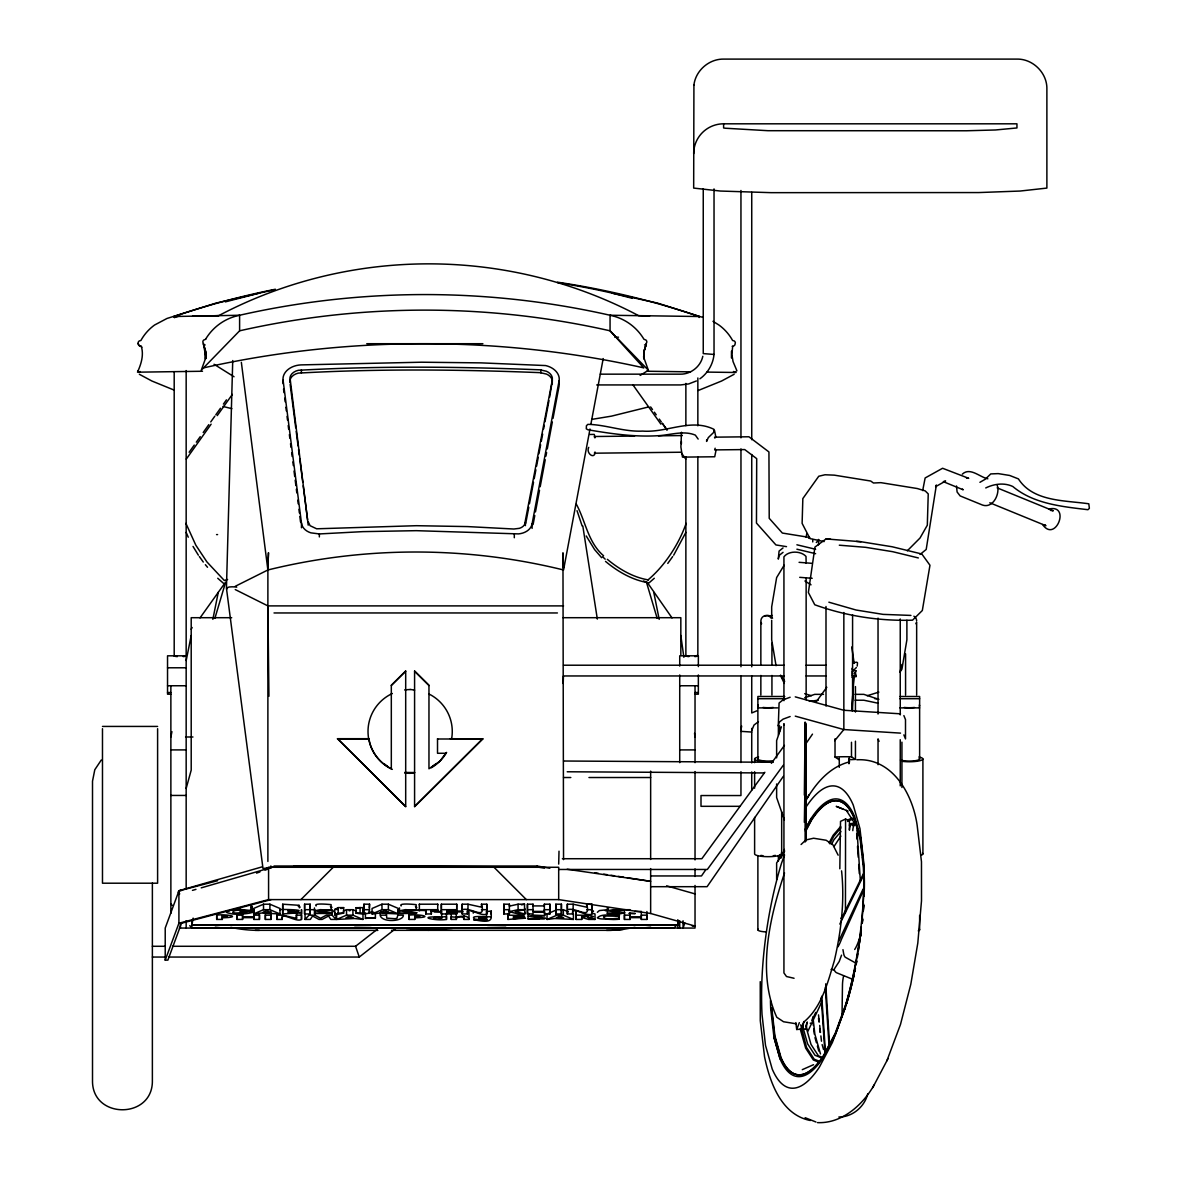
<?xml version="1.0" encoding="UTF-8"?>
<svg xmlns="http://www.w3.org/2000/svg" width="1182" height="1182" viewBox="0 0 1182 1182"><rect width="100%" height="100%" fill="white"/><g stroke="black" fill="none" stroke-linecap="round" stroke-linejoin="round"><path stroke-width="1.5" d="M676.148 925.595L674.006 928.062L191.898 928.062L191.898 922.3L191.898 925.255L677.833 925.255L677.833 922.3M216.705 919.433L216.705 915.163C226.412 913.804 243.625 917.188 222.305 917.808L222.305 919.433L216.705 919.433L216.705 913.967M222.305 915.843L222.305 917.084L227.461 916.434L222.305 915.843L222.305 919.433M253.879 919.433L253.879 917.646L242.561 917.646L242.561 919.433L236.991 919.433L236.991 915.163L242.561 915.163L242.561 916.877L253.879 916.877L253.879 915.163L259.449 915.163L259.449 919.433L253.879 919.433L253.879 909.697L253.879 911.411L250.643 911.411M250.865 910.45C246.004 911.883 234.45 908.057 232.647 912.401A7.993 1.315 0 0 0 235.646 913.036L246.624 912.489L240.36 912.445L240.36 911.691C269.791 910.894 236.43 916.139 230.268 913.42A12.795 2.098 0 0 1 226.575 912.282C231.82 907.569 243.507 909.948 250.865 910.45L250.865 904.984M265.359 919.433L265.359 915.163L270.944 915.163L270.944 919.433L265.359 919.433L265.359 911.514M296.549 918.399L296.18 915.163L301.499 915.163L301.499 919.433C296.076 922.965 280.518 910.554 282.217 919.433L276.884 919.433L276.884 915.163L282.675 915.163L296.549 918.399L296.549 912.932M282.705 909.682L282.705 913.952L300.258 912.726L293.875 911.706C311.383 909.83 279.499 909.076 279.779 909.697M282.705 908.485L282.705 904.2L299.341 905.323L297.982 905.929M301.499 913.967L301.499 909.697L301.499 919.433M310.172 909.682L310.172 913.952L304.601 913.952L304.601 909.682L314.855 909.697L314.855 915.163L320.573 918.251L326.35 915.163L332.098 915.163L336.102 919.433L330.797 919.433L328.581 915.991L322.11 919.433L318.977 919.433L312.565 915.991L310.334 919.433L305.045 919.433L305.045 913.967M304.601 908.485L304.601 904.2L310.172 904.2L310.172 913.952M310.172 908.485L310.172 904.2M363.953 904.2L363.849 912.932L356.048 913.184L356.048 907.702L363.539 907.673L363.953 904.2L369.552 904.2L369.316 913.198L362.549 914.055L356.048 913.184M365.415 918.384L375.388 917.646L365.415 918.384L365.415 912.903M369.552 904.2L369.316 907.732M380.826 911.514C375.108 923.245 403.86 922.403 403.358 915.163L397.817 915.163L396.989 918.325A4.551 0.739 0 0 1 394.552 918.68L386.721 918.133L386.366 911.514M409.12 919.433L409.12 915.163C418.842 913.804 436.055 917.188 414.734 917.808L414.734 919.433L409.12 919.433L409.12 913.967M414.734 915.843L414.734 917.084L419.891 916.434L414.734 915.843L414.734 919.433M425.742 913.952L425.742 910.45L419.374 910.45L419.374 909.682L437.709 909.682L437.709 910.45L431.341 910.45L431.341 913.952L425.742 913.952L425.742 910.303M419.374 904.984L419.374 904.2L437.709 904.2L437.709 910.45M446.781 928.505L428.416 930.323L428.431 928.062M437.709 904.984L437.709 904.2M441.359 913.952L441.359 909.682L456.725 909.682L456.725 910.45L446.944 910.45L446.944 911.322L456.725 911.322L456.725 912.105L446.944 912.105L446.944 913.169L456.725 913.169L456.725 913.952L441.359 913.952L441.359 904.2L456.725 904.2L456.725 913.952M441.359 908.485L441.359 904.2M441.669 917.04L446.471 916.567L446.471 919.433C435.922 921.266 413.508 916.065 441.669 917.04L441.669 912.932M463.92 919.433C464.792 915.814 455.661 916.094 456.326 919.433L451.258 919.433L451.258 916.567C455.809 918.783 467.54 912.74 468.988 919.433L463.92 919.433L463.92 915.784M456.725 908.485L456.725 907.702M456.725 906.638L456.725 905.855M456.725 904.984L456.725 904.2M462.192 913.952L462.192 909.682C471.47 906.801 486.29 921.147 481.473 904.2L486.807 904.2L486.807 913.952C481.384 917.483 465.811 905.072 467.511 913.952L462.192 913.952L462.192 904.2L467.983 904.2L480.616 906.993M462.192 908.485L462.192 904.2M481.473 904.2L481.562 907.067M491.269 916.567C491.801 924.324 478.547 920.187 473.701 919.832C478.045 920.822 498.656 918.961 478.917 919.493A6.944 1.138 0 0 1 474.868 919.108C467.732 914.602 489.791 917.572 491.269 916.567L491.269 911.1L486.496 911.573M486.807 913.952L486.807 909.682L481.473 909.682M486.807 908.485L486.807 904.2M491.269 911.1L491.195 914.307M503.813 913.952L503.813 909.682L509.383 909.682L509.383 913.952L503.813 913.952L503.813 904.2L509.383 904.2L509.383 913.952M503.813 908.485L503.813 904.2M507.935 919.433L507.935 915.163L522.74 915.533L524.572 916.272L519.105 917.188L525.473 918.222L507.935 919.433L507.935 913.967M509.383 904.2L509.383 906.136L518.085 904.2L524.527 904.2L524.527 909.682L515.204 911.618L524.867 913.952L524.867 908.485M527.453 913.952L527.453 909.682L533.023 909.682L533.023 911.381L544.341 911.381L544.341 909.682L549.911 909.682L549.911 913.952L544.341 913.952L544.341 912.164L533.023 912.164L533.023 913.952L527.453 913.952L527.453 904.2L533.023 904.2L533.023 911.381M527.453 908.485L527.453 904.2M533.023 904.2L533.023 905.914L544.341 905.914L544.341 904.2L549.911 904.2L549.911 913.952M549.911 908.485L549.911 904.2M561.406 909.682L561.406 913.952L555.821 913.952L555.821 909.682L563.341 909.697L568.379 911.824M555.821 908.485L555.821 904.2L561.406 904.2L561.406 913.952M561.406 908.485L561.406 904.2M567.345 913.952L567.345 909.682C576.639 906.801 591.443 921.147 586.641 904.2L591.975 904.2L591.975 913.952C586.538 917.483 570.98 905.072 572.679 913.952L567.345 913.952L567.345 904.2L573.137 904.2L585.784 906.993M567.345 908.485L567.345 904.2M595.019 919.433L588.577 919.433L581.721 917.439L581.721 919.433L576.151 919.433L576.151 915.163L589.921 915.326L593.527 916.582A6.664 1.093 0 0 1 592.005 917.129L587.823 917.498L595.019 919.433L595.019 913.967L592.138 913.184M576.151 913.967L576.151 911.115M581.721 915.858L581.721 916.981L588.119 916.434L581.721 915.858L581.721 919.433M586.641 904.2L586.73 907.067M591.975 913.952L591.975 909.682L586.641 909.682M591.975 908.485L591.975 904.2M641.324 919.433L641.324 917.646L630.021 917.646L630.021 919.433L624.436 919.433L624.436 915.163L630.021 915.163L630.021 916.877L641.324 916.877L641.324 915.163L646.894 915.163L646.894 919.433L641.324 919.433L641.324 911.411L634.867 911.411M677.833 928.062L677.833 919.714M740.966 771.698L740.951 795.545L701 795.545L701 806.316L739.637 806.316M740.966 762.523L740.966 675.971M849.474 821.46L849.415 830.163A4.167 1.3 -81.6 0 1 851.158 824.489L854.527 825.021A4.167 1.3 -81.6 0 0 852.798 830.651M956.474 485.994L957.11 492.007L960.124 495.908L982.538 505.069C992.895 508.659 1000.282 493.958 997.239 485.285M681.393 443.708L681.408 441.551M804.351 795.117L805.134 722.025L805.134 842.027M839.826 868.77L840.52 821.372L845.558 819.023L848.839 820.485M841.998 1017.318L842.485 984.488A14.982 4.669 -81.6 0 1 843.564 976.066M845.558 819.023L845.455 908.175A28.693 8.924 -81.6 0 1 845.278 913.331M804.351 822.347L806.006 723.251L806.065 841.141M552.275 383.825L552.334 377.945A11.096 8.23 5.6 0 0 546.498 371.281L540.189 369.833C459.635 366.627 378.846 365.829 298.337 370.291A11.111 8.171 -5.6 0 0 289.974 377.457L308.207 525.163M558.687 864.086L559.012 851.188M563.223 683.492L563.415 676.119M232.736 360.54L226.442 588.193L262.995 868.519L273.973 867.071M289.9 382.525L289.974 380.279A11.111 8.171 -5.6 0 1 298.337 373.113C378.846 368.651 459.635 369.449 540.189 372.655L546.498 374.088A11.096 8.23 5.6 0 1 552.334 380.752L549.63 397.152M619.191 913.745L619.22 912.799L619.191 919.212A14.76 2.423 0 0 1 613.458 919.522L601.121 918.916A12.736 2.083 0 0 1 597.368 917.764C601.919 913.198 612.645 915.622 619.457 915.356L619.25 916.272L606.676 916.02A8.082 1.33 0 0 0 603.47 916.685C604.268 920.497 615.157 918.251 619.22 918.266L619.191 919.212M848.853 763.616L849.164 758.12M851.808 710.515L852.621 695.873M852.813 692.209L853.626 677.567M849.119 763.542L849.415 758.061M852.059 710.515L853.98 675.779M205.476 359.21L205.919 352.339L205.52 358.574L205.624 351.748L205.638 357.895L205.387 350.345L203.54 344.45L205.831 357.186L205.387 350.345L203.245 343.74M751.722 762.892L751.737 728.378M706.688 439.896L706.585 441.418L708.313 437.591L713.736 432.331L713.839 429.273C690.909 418 666.559 432.981 642.683 431.09C624.052 432.065 605.657 424.574 587.838 424.368L586.42 425.742L586.302 428.815L587.927 429.76C610.754 433.676 633.936 437.074 657.148 435.759C669.692 435.345 683.196 430.071 695.341 435.124L698.163 439.083M715.997 450.401L714.711 456.769L682.472 457.124L680.891 447.032L681.497 432.272M732.692 346.311L731.865 354.452L733.047 361.559L736.918 370.808M855.266 670.682L855.99 676.813L852 675.587M731.481 351.187L731.451 357.998M595.24 452.396C594.177 459.887 585.755 452.869 588.71 447.387M715.154 448.214L714.637 449.899L744.734 449.574L756.702 458.646L756.465 523.079L775.924 544.932L786.518 546.645M922.684 490.574L925.137 477.971L942.586 468.264L968.708 478.326L966.492 478.045M714.031 188.898L714.031 354.452C713.086 364.115 707.826 373.202 699.907 378.801M206.141 356.757L201.265 370.232L239.606 330.812L239.606 315.254A817.649 795.722 0 0 1 610.045 315.254L610.385 315.254M191.898 925.255L193.139 918.119M552.275 380.249L524.616 524.453A11.126 8.215 10.4 0 1 519.4 528.324L513.889 529.019L467.466 526.581L416.433 525.695L316.643 528.797L310.112 525.709L308.207 521.764M543.646 428.844L544.311 425.328M544.976 421.797L548.965 400.683M283.074 383.662L283.074 380.176A17.966 13.238 -5.6 0 1 300.952 364.898L421.457 362.209L481.089 362.874L545.626 365.563A17.966 13.327 5.6 0 1 559.086 380.944L532.092 523.877L532.092 528.398M533.097 524.513L534.781 515.529M535.461 511.924L539.509 490.338M540.189 486.733L545.242 459.754M545.921 456.149L546.601 452.558M547.266 448.953L552.334 421.974M553.013 418.369L559.086 385.982L559.086 380.944M589.995 429.022L563.548 569.975A617.432 617.432 0 0 0 267.886 569.975L235.248 586.302M591 423.599L603.204 358.545M525.739 523.36L528.782 507.3M529.462 503.724L533.525 482.315M534.19 478.74L535.889 469.815M536.569 466.255L538.253 457.331M538.933 453.755L540.632 444.831M541.297 441.27L542.656 434.134M741.129 728.866L741.675 726.088M751.841 730.284L753.983 725.083L758.445 721.655M170.873 736.992L171.937 731.658M186.209 660.472L191.203 635.547M212.849 619.353L218.271 592.33L225.629 582.105L214.873 618.363M806.035 537.101L806.818 533.599M186.165 788.453L191.203 770.132L191.203 617.698L231.702 617.698M594.871 452.159L594.383 453.194L680.596 452.233M702.817 356.27C700.675 366.538 690.82 374.354 680.344 374.162L600.293 374.162M867.78 1093.719C864.663 1106.736 852.444 1117.138 838.88 1117.005M646.406 343.74L644.264 350.345L643.821 357.186L644.264 350.345L646.126 344.45L644.22 351.069L644.027 357.895L644.027 351.748L644.146 358.574M781.391 726.812L776.633 740.553L776.633 757.869M686.136 523.375C678.896 544.134 664.801 565.823 647.943 579.948M684.851 922.935L683.063 928.062L683.063 920.778M781.272 857.94L784.375 849.43M784.553 854.955L781.509 863.274A155.211 48.299 -81.6 0 0 762.021 1014.422L765.508 1045.405L772.201 1069.001A147.218 45.817 -81.6 0 0 819.51 1066.932L832.394 1042.48L845.987 1005.527M857.216 666.087L857.511 662.733M841.554 955.145L839.235 961.468L833.99 969.476A27.304 8.496 -81.6 0 0 836.738 972.816L853.36 979.582M861.309 933.617L858.147 942.261A27.792 8.643 -81.6 0 1 854.689 949.486M835.585 1033.378L845.455 1006.384M845.426 1007.227L835.438 1034.59L823.529 1057.063M886.884 1060.786L900.477 1024.498L910.805 984.296L917.808 943.073L921.502 900.802L921.472 861.781L917.202 825.642C912.962 794.718 892.72 757.721 856.861 759.79M271.151 899.605L181.481 923.245L167.888 960.124L165.214 960.153L178.91 923.245L178.91 890.918L217.591 880.723M202.506 371.251L137.496 372.182C141.116 364.071 144.027 355.221 141.293 346.311L139.772 345.927A3.295 3.132 7.4 0 1 138.25 344.154L138.087 343.43M800.288 1029.197L796.683 1029.507L799.342 1022.637M801.204 1028.591L803.937 1021.514A5.851 1.817 -81.6 0 0 803.361 1028.857L806.73 1029.345A5.851 1.817 -81.6 0 1 807.321 1022.031L805.784 1025.991L811 1044.386L818.387 1055.777L821.401 1056.974M807.941 1031.177L822.347 1000.755M915.917 623.771L916.478 622.441M784.538 872.951C769.718 917.025 756.583 973.126 776.781 1017.259L783.533 1021.75L796.092 1023.775M685.87 532.373L673.681 555.185M863.761 889.662L841.259 939.764A27.792 8.643 -81.6 0 1 837.802 946.989M863.082 889.086L838.806 941.094M900.389 670.682L901.925 664.476M863.747 874.916L839.826 924.088M811.768 1020.598L815.743 1012.427M863.466 873.616L843.741 913.952A14.361 4.477 -81.6 0 1 840.904 918.281M805.503 725.792L806.139 724.536L806.139 838.998M807.587 797.569C817.383 781.524 830.724 766.571 849.681 761.799M817.486 1122.619C841.835 1123.742 862.904 1104.934 874.163 1084.884M805.961 800.657L809.064 794.762M811.088 818.417L805.164 829.646L811.148 818.417A135.265 42.094 -81.6 0 1 854.556 816.496L860.762 838.186M805.385 831.049L811.221 819.968A133.492 41.547 -81.6 0 1 854.128 818.077L860.201 839.486L863.348 867.573A140.747 43.793 -81.6 0 1 861.693 923.349M805.769 831.109L811.62 820.027A133.492 41.547 -81.6 0 1 854.527 818.136L860.599 839.545L862.166 853.581M829.07 842.958L833.103 835.319L840.697 826.44M829.779 843.8L833.783 836.206L840.963 827.814M831.448 844.436L833.96 839.678L840.904 831.567M833.99 846.534L840.816 836.117M834.758 1034.974L823.898 1055.556A133.492 41.547 -81.6 0 1 780.992 1057.447L774.934 1036.038L771.772 1007.951M872.7 1087.691L888.051 1058.555M191.203 629.282L192.149 627.524M416.877 907.569L415.443 906.564M699.079 317.5L699.655 316.525L703.142 317.382M784.109 565.277L776.633 577.584L771.683 606.883L771.683 617.019M200.024 617.905L218.271 592.33M899.916 672.203L901.925 669.145L906.889 639.846L906.889 620.269M784.685 850.981L776.633 862.949L776.633 879.644M705.669 869.893L701.487 875.951L650.647 875.951M783.282 776.426L707.087 886.692L650.647 886.692M805.193 744.704L812.492 734.125M854.246 673.71L856.329 670.682M189.135 452.263L194.262 445.067M196.301 442.186L200.246 436.66M203.201 432.509L208.786 424.663M210.736 421.93L214.799 416.227M215.804 414.793L220.473 408.248M223.413 404.096L226.442 399.856M186.268 459.104L211.135 424.175M217.237 415.606L232.352 394.389M667.771 563.43L672.691 556.559M764.872 772.26L701.842 858.723L562.366 858.723M771.388 763.306L784.434 745.414M815.949 702.182L826.809 687.274M783.282 765.271L707.338 869.464L558.687 869.464M525.236 913.051L524.572 912.194M450.179 738.691L482.744 739.001L414.587 806.745L414.587 670.948L428.963 685.235L428.963 768.758L439.926 761.178L446.028 752.978M856.374 667.52L853.108 670.859L853.892 670.253M645.889 344.213L646.82 342.145A2.778 2.763 -88.9 0 0 646.007 340.091L643.939 339.249A51.373 50.929 -88.9 0 0 610.37 315.358M834.728 740.656L843.845 729.545L843.845 612.512M101.283 760.026L94.796 769.733L92.506 781.184L92.506 1080.525C91.797 1119.502 153.099 1119.502 152.375 1080.525L152.375 883.102M305.045 919.433L309.019 915.163L314.855 915.163M816.319 542.508L818.801 539.893M808.562 538.194L809.655 537.455L782.351 533.052L769.216 518.307L768.935 451.952L748.93 436.779L714.563 437.163L714.933 438.138M907.303 550.797L920.024 538.017L927.309 525.222L928.239 493.899L925.24 490.929L917.276 488.535L880.871 482.655L873.468 483.01L870.72 481.03L834.3 475.149L825.021 474.765L818.757 476.243L802.844 498.568L802.12 523.375L809.98 538.593L824.164 541.578M300.908 899.605L333.235 867.278M391.316 685.53L405.692 671.258M414.587 806.434L482.744 738.691M654.296 578.264L649.199 582.741M801.086 844.509L805.814 839.988L813.571 838.23L826.144 840.254L832.882 844.746L838.141 855.177M803.863 1022.002C821.933 1006.842 827.74 982.478 834.3 960.848C841.141 931.431 844.82 900.994 841.554 870.853M138.959 372.478L140.023 371.488M349.118 910.761L349.975 910.746M920.054 554.461L926.2 549.467L936.366 485.019L935.627 486.659L945.63 481.03L943.339 481.591M783.045 547.931L779.086 551.063L778.288 559.101L779.086 555.466L783.045 552.334M851.882 677.168L852.902 676.355M172.513 946.28L355.56 946.28L377.014 929.51M168.863 957.051L359.269 957.051L396.487 927.959M432.656 766.409L435.567 764.193M473.243 911.883L473.258 913.154M826.07 538.933L814.945 547.074L808.37 592.507L814.767 604.77C846.09 616.029 879.305 621.2 912.548 620.166L922.329 610.503L929.968 565.247L921.812 553.989L892.159 546.764L861.028 541.74L826.07 538.933L830.651 539.288M962.311 474.159C970.171 466.831 979.819 477.262 987.827 478.784M734.125 374.28L721.581 381.018L698.193 390.518M251.456 907.318L252.283 906.313L252.239 911.691M640.127 375.433L648.371 370.276L643.525 356.757M979.922 482.315L985.33 479.183L990.752 473.923L998.214 473.613L1009.664 475.46L1018.426 478.902C1033.083 501.789 1064.701 500.282 1088.799 503.798L1089.376 508.334L1087.957 509.708C1062.19 506.605 1033.556 503.916 1012.797 486.496C1004.139 482.433 994.106 483.866 985.744 487.944M331.374 907.82L331.994 907.274L330.399 906.564M334.757 909.446L338.2 907.613L343.666 907.613L343.666 913.08L334.757 914.912L334.757 909.446L338.155 909.446M334.757 914.912L338.2 913.08L343.666 913.08M696.39 380.959L688.692 383.928L680.669 384.933L596.718 384.933M849.415 825.287L851.158 824.519M852.798 825.79L854.527 825.021M802.283 1069.666L813.526 1064.701M263.527 904.2L253.613 908.485L253.613 913.952L261.414 913.036L279.971 913.952L279.971 908.485L269.91 904.2L263.527 904.2L263.527 909.682L253.613 913.952M343.223 911.115L346.533 909.697L352.916 909.697L356.27 911.115M336.604 913.967L336.604 919.433L346.533 915.163L352.916 915.163L362.977 919.433L362.977 913.967M381.978 904.2L372.064 908.485L372.064 913.952L379.865 913.036L398.423 913.952L398.423 908.485L388.361 904.2L381.978 904.2L381.978 909.682L372.064 913.952M555.318 910.406L547.044 913.967L547.044 919.433L554.846 918.532L573.403 919.433L573.403 913.967M547.044 919.433L556.973 915.163L563.341 915.163L573.403 919.433M299.327 907.835L300.154 907.052L298.647 906.564M853.168 662.703L856.847 662.186M1048.626 509.102C1071.128 503.562 1055.615 543.469 1042.613 524.542M790.137 697.247L783.045 699.862L779.086 703.009L778.288 725.94L779.086 722.291L783.045 719.158L790.137 716.528M256.538 873.114L259.951 871.932M265.064 870.144L268.462 868.962M756.997 710.766L751.737 712.968L751.737 676.045M804.72 697.72L814.738 694.351L823.499 694.351M340.918 908.53L343.666 907.613M140.51 346.223A3.295 3.295 0 0 1 138.589 344.863L138.131 342.662A2.645 2.645 0 0 1 139.402 340.889L140.88 340.505A47.369 47.369 0 0 1 154.547 325.035L166.958 318.475L216.055 303.094L259.656 293.033A792.147 792.147 0 0 1 275.273 289.649M174.463 317.559L179.738 315.875M867.174 695.74L878.847 692.12M227.594 579.505L224.285 580.465L206.953 561.952L195.813 545.168L185.914 523.375M179.708 890.504L262.33 866.805M192.459 890.371L195.961 889.366M201.221 887.859L267.886 868.548M692.253 926.053L695.031 926.053L650.647 913.479L558.687 899.605L268.58 899.605L178.91 923.245L181.57 923.245M225.289 301.898L259.656 293.033M648.711 406.903L611.493 416.138L591.931 419.359M509.383 911.618L518.085 909.682L524.527 909.682M809.374 701.34L818.239 700.217M521.425 904.851L524.527 904.2M635.029 927.353L623.106 929.392A74.909 40.38 0 0 1 610.71 930.323L606.543 930.382M314.456 907.939L314.456 913.405L325.464 913.184L326.601 912.77L314.811 910.775L320.307 909.652L331.123 910.14L331.123 904.658C328.685 904.393 312.994 902.797 316.126 905.973M399.486 907.939L399.486 913.405L410.494 913.184L411.632 912.77L399.841 910.775L405.337 909.652L416.167 910.14L416.167 904.658C413.715 904.393 398.024 902.797 401.156 905.973M529.359 913.701L528.044 913.42L528.044 918.887L539.051 918.665L540.189 918.266L528.398 916.272L533.895 915.149L544.71 915.622L544.71 911.972M607.312 913.405L619.457 912.77L607.666 910.775L613.148 909.652L623.978 910.14L613.089 910.761L624.85 912.74L619.412 913.967L607.312 913.405L607.312 907.939L608.627 908.219M457.198 911.957L463.167 911.854M331.123 910.14L320.248 910.761L331.994 912.74L330.591 913.509L314.456 913.405M416.167 910.14L405.278 910.761L417.039 912.74L415.621 913.509L399.486 913.405M544.71 915.622L533.836 916.257L545.582 918.237L544.178 918.99L528.044 918.887M414.587 772.555L404.687 772.422M414.587 772.733L410.139 773.309A42.124 41.872 0 0 1 404.643 772.954M205.712 339.249L203.644 340.091A2.778 2.763 88.9 0 0 202.846 342.145L203.777 344.213M732.19 346.311L732.973 346.223A3.295 3.295 0 0 0 734.894 344.863L735.352 342.662A2.645 2.645 0 0 0 734.081 340.889L732.618 340.505A47.369 47.369 0 0 0 718.952 325.035L712.997 321.327M434.208 911.913L440.664 911.928M641.767 928.136L650.632 927.19M431.12 911.233L441.669 911.573M428.431 930.071L411.986 928.387L428.431 930.071L444.89 928.535M443.058 928.387L428.431 929.732L406.298 928.491M608.228 910.436L606.676 910.554A8.082 1.33 0 0 0 605.332 910.731M283.074 380.176L301.469 523.109A17.937 13.253 -10.4 0 0 310.866 532.846L319.347 533.939L362.859 531.634L416.286 530.674L518.543 533.895A17.996 13.283 10.4 0 0 532.107 523.877M452.381 928.431L428.431 929.732L415.621 928.505L443.161 928.343M432.11 928.402L419.211 928.358M205.786 316.215L218.685 315.653A440.753 428.948 0 0 1 638.694 315.697L649.657 316.022M608.435 909.638L599.363 910.568L597.368 912.297M435.789 928.343L422.89 928.402M1050.399 510.373L1053.28 510.816L997.165 487.87M437.635 928.358L424.737 928.402M174.404 317.5L173.828 316.525L218.685 315.653M192.577 316.17L239.606 315.254M462.664 911.012L456.222 911.1L456.326 919.433M487.398 927.589L505.822 927.279M589.774 434.474L594.236 434.415L595.122 437.635M634.601 436.069L594.25 436.513L594.738 437.724M658.448 435.818L682.295 435.552M723.606 123.814L1016.948 123.814L1016.948 127.951L995.466 129.976L966.388 130.774L767.96 130.7L725.157 128.217L723.606 127.951L723.606 123.814A29.934 29.86 0 0 0 693.671 153.675M614.803 337.195L618.482 337.195M366.775 343.711L482.891 343.711M216.557 534.589L217.591 534.589M563.548 567.936L562.957 552.821L563.548 859.624M235.248 589.567L267.886 605.893L563.548 605.893M274.017 612.956L557.416 612.956M563.031 617.698L680.832 617.698L680.832 655.005M186.165 655.818L167.534 655.818L167.534 694.189L170.873 694.189M563.548 665.215L784.05 665.215M806.109 665.215L826.321 665.215M167.534 667.786L186.165 667.786M563.548 675.956L784.065 675.956M806.124 675.956L826.336 675.956M167.534 685.752L186.165 685.752M679.724 685.752L698.355 685.752M167.534 692.549L170.873 692.549M695.031 692.549L698.355 692.549M695.031 694.189L698.355 694.189L698.355 674.966M855.074 694.351L863.835 694.351L878.847 699.404M784.759 696.493L757.884 696.493L757.884 758.962M899.916 696.493L919.626 696.493L919.626 758.962M757.884 698.71L784.759 698.71M874.843 698.71L878.418 698.71M899.916 698.71L919.626 698.71M855.074 700.217L863.835 700.217L878.137 703.231M757.884 707.885L777.593 707.885M899.916 707.885L919.626 707.885M102.479 726.428L157.605 726.428M185.589 736.992L192.947 736.992M337.52 738.691L368.991 738.691C370.66 751.53 379.747 763.173 391.316 768.758L391.316 685.235L405.692 670.948L405.692 806.745L337.52 738.691L405.692 806.434M337.52 739.001L368.991 739.001M437.517 739.001L482.744 739.001M170.873 749.905L186.165 749.905M679.724 749.905L695.031 749.905M446.028 753.274L437.517 753.274L437.517 738.691M563.548 777.52L570.817 777.52M588.961 777.52L650.647 777.52M170.873 795.442L186.165 795.442M273.988 866.007L537.234 866.007L549.852 868.238M266.984 867.677L270.87 867.677M263.527 909.682L269.91 909.682L279.971 913.952M363.953 909.682L369.552 909.682M381.978 909.682L388.361 909.682L398.423 913.952M624.436 909.697L630.021 909.697M368.74 912.179L373.719 912.179M368.74 912.903L373.719 912.903M524.867 913.952L518.159 913.952L509.383 911.706M380.826 915.163L386.366 915.163M336.604 919.433L354.511 918.532L362.977 919.433M191.898 925.033L677.833 925.033M179.324 928.062L695.031 928.062L695.031 885.451M230.859 927.353A74.909 40.38 0 0 0 255.179 930.323L377.856 930.382M391.567 930.323L610.71 930.323A74.599 40.04 0 0 0 623.106 929.377M152.375 946.28L165.199 946.28M152.375 957.051L165.199 957.051M294.17 865.815L537.234 866.953L544.444 868.179M563.578 761.016L773.294 762.272M567.212 771.772L764.045 772.954M646.894 371.237L690.569 371.857M706.939 372.094L736.061 372.493M255.179 930.323L259.36 930.382M354.659 927.294L371.251 927.574M417.94 909.712L424.959 910.421M910.923 615.423L883.043 614.374L856.049 610.015L828.878 602.199M900.507 713.825L843.845 710.264L795.264 696.863M900.507 733.121L843.845 729.545L795.264 716.144M740.966 731.348L751.722 732.057M856.448 541.386L861.028 541.74M799.076 562.322L812.315 563.356M799.726 577.333L812.197 578.308M714.031 354.452L703.246 353.595L703.246 188.706M839.309 545.197L865.652 547.325L892.646 551.684L918.355 557.948M417.512 910.406L419.625 910.701M794.068 978.268L786.503 976.524L783.932 972.919L783.932 723.68L784.065 724.965M410.154 928.446L428.416 930.323M215.272 927.19L224.137 928.136M410.139 689.387L414.587 690.155M567.183 869.272L650.647 881.329L627.199 877.738M831.094 969.432L834.462 969.934M594.753 872.789L598.358 873.335M603.766 874.163L607.371 874.71M610.976 875.271L614.581 875.818M618.186 876.364L623.594 877.192M591.251 909.992L593.527 911.115A6.664 1.093 0 0 1 592.714 911.499M358.161 908.367L356.048 907.702M648.386 579.919C633.079 577.377 619.132 569.163 607.341 559.337M648.755 582.785C632.636 580.288 617.905 571.733 605.509 561.391M236.74 587.159C234.509 586.686 225.895 586.302 227.24 588.695M467.318 911.263L468.988 912.208L468.988 919.433M815.624 549.275L796.89 544.799M815.624 553.693L796.89 549.202M557.771 282.675A792.147 792.147 0 0 1 611.803 293.033L657.399 303.065L699.655 316.525L610.06 315.254L610.06 330.812L643.776 367.868A763.217 568.483 0 0 0 203.585 367.868M222.999 406.46L231.864 408.662M611.803 293.033L632.429 298.352M666.618 885.85L695.031 893.902M804.72 693.671L811.399 695.74M173.591 389.868L151.902 381.018L139.358 374.28M643.54 580.968L647.308 582.46L672.011 617.905M848.1 811.118L836.235 806.36L843.121 809.138M821.032 1057.683L815.004 1055.275L807.631 1043.883L802.401 1025.488M818.845 1061.052L814.176 1059.19L806.538 1047.415L800.746 1024.809M818.047 1061.864L813.349 1059.988L805.651 1048.124L800.214 1028.946M805.134 1117.699L815.935 1121.999M810.335 1120.506C781.125 1114.715 769.866 1082.269 764.547 1056.811L760.277 1020.672L760.248 981.651M943.797 481.857L963.227 489.806L962.355 489.067M989.807 502.778L1045.922 525.724L1044.814 524.719M428.963 694.085L431.208 695.193A42.124 41.872 0 0 1 451.627 738.72M179.723 893.873L178.452 892.617A1.758 1.729 9.9 0 1 179.28 890.652A1.921 1.817 59.8 0 1 181.053 890.74M856.211 963.315L845.278 957.228A14.361 4.477 -81.6 0 1 843.549 953.106L842.958 949.648M214.045 364.263L234.021 376.762M804.927 580.997L811.015 584.824M835.024 738.839L835.024 757.041A16.637 1.492 0 0 1 851.483 756.835L855.443 759.405L855.443 741.203M835.024 757.041L838.969 759.612M384.711 764.193L387.622 766.409M223.59 583.391L217.739 578.264M733.461 371.488L734.524 372.478L735.825 371.473M602.613 556.737L605.154 559.16M414.587 671.258L428.963 685.53M494.032 867.278L526.359 899.605M648.386 370.232L610.06 330.812A817.649 795.722 0 0 0 239.606 330.812M335.097 912.903L332.098 909.697L332.098 915.163M603.588 555.776C587.927 542.316 585.607 521.159 576.314 504.138M601.638 557.697L594.62 549.615L586.228 535.948M170.873 903.787L172.247 905.382M189.755 925.595L191.898 928.062M205.358 564.701L207.515 567.271M386.366 912.208L394.552 913.198A4.551 0.739 0 0 0 395.542 913.125M714.489 430.292L715.878 437.163M199.344 556.559L203.289 562.056M650.647 406.933L652.508 409.548M654.37 412.178L656.246 414.793M659.29 419.078L661.314 421.93M632.798 384.682L660.915 424.175M681.541 453.149L685.782 459.104M879.039 741.365L878.034 738.853L878.034 764.695M846.327 810.379L854.276 822.657M780.667 675.262L784.685 681.379M193.021 546.439L198.369 555.185M137.999 370.779L138.545 371.695M855.014 673.858L856.078 676.148M780.489 675.454L784.331 683.418M577.023 510.683L582.165 526.049M186.165 532.373L188.248 537.219M903.875 715.583L905.501 719.616L905.501 738.913L903.875 734.879M784.36 819.88L776.633 797.554L776.633 783.976M355.56 946.28L359.269 957.051M646.421 582.105L657.177 618.363M822.14 1044.607L823.544 1049.542M820.471 1053.93L814.856 1034.147L812.906 1016.816M814.989 1037.648L816.422 1042.687M817.383 1046.055L818.816 1051.093M823.588 1057.063A135.265 42.094 -81.6 0 1 780.12 1058.969L773.959 1037.279L770.708 1008.822A142.608 44.384 -81.6 0 1 770.457 1000.46M773.914 1037.294L780.061 1058.969M653.779 592.33L659.187 619.353M776.057 665.688L771.683 639.846L771.683 620.269M582.815 526.034L597.338 619.087M851.749 646.968L854.187 663.383M680.832 635.547L683.876 657.281M694.528 733.372L695.031 736.992M290.137 384.327L295.736 427.825M296.209 431.445L298.071 445.939M298.544 449.559L299.238 454.996M299.711 458.616L302.755 482.182M303.213 485.802L307.586 519.681M283.547 389.055L284.005 392.705M284.714 398.171L285.172 401.806M285.867 407.273L286.34 410.922M287.034 416.389L287.507 420.024M288.201 425.49L288.659 429.14M289.368 434.607L289.826 438.241M290.521 443.708L290.994 447.357M291.688 452.824L292.161 456.459M292.855 461.926L293.328 465.575M294.022 471.042L294.717 476.509M295.19 480.143L295.884 485.61M296.342 489.259L296.815 492.909M297.746 500.193L298.204 503.827M298.913 509.294L299.371 512.944M299.844 516.593L300.538 522.045M241.35 362.313L267.886 569.975L267.886 861.442M795.87 1022.593L796.683 1029.507M860.703 838.186L863.968 866.642M862.564 857.098L863.348 864.116M818.52 1014.88L819.303 1021.898M819.702 1025.415L820.485 1032.433M820.884 1035.934L821.475 1041.209M818.52 1018.323L818.904 1021.839M819.702 1028.857L820.086 1032.374M812.522 1018.293L813.319 1025.355M813.718 1028.901L814.309 1034.191M771.373 1007.891L774.535 1035.979L780.608 1057.373A133.492 41.547 -81.6 0 0 823.499 1055.511L835.201 1033.319L845.677 1004.641A140.747 43.793 -81.6 0 0 853.832 973.2M856.98 830.03L860.393 881.358M856.684 833.709L857.039 839.131M857.511 846.386L858.235 857.246M858.708 864.5L859.299 873.542M828.981 1045.065L825.258 987.354M821.741 996.219L825.435 1052.098A5.142 1.67 -86.3 0 0 825.494 1052.615M821.224 997.431L824.888 1052.408M643.747 352.339L644.175 359.21M825.716 983.838L829.468 1042.805M179.043 894.449L178.91 890.918L165.214 928.062L165.214 960.153M180.27 924.531L180.418 928.062M267.886 605.893L268.92 696.272M922.906 758.962L922.906 853.892M919.626 915.356L919.626 929.82M916.656 622.515L916.656 695.046M905.575 653.868L905.575 695.046M901.925 742.148L901.925 787.493M900.241 618.984L900.241 714.888M900.241 739.71L900.241 785.867M878.034 618.127L878.034 714.031M855.443 686.579L855.443 712.066M852.577 614.891L852.577 710.796M852.045 668.288L852.045 669.633M852.045 671.036L852.045 674.7M851.483 742.281L851.483 756.835M839.279 758.179L839.279 767.369M825.996 606.484L825.996 706.082M818.55 539.435L818.55 544.858M812.758 539.539L812.758 541.947M806.139 563.238L806.006 556.412C800.864 550.738 788.586 550.531 783.932 556.84L783.932 700.69M806.139 577.998L806.139 699.714M781.671 811.901L781.671 853.892M779.662 725.866L779.662 731.377M779.662 854.601L779.662 858.28M778.391 725.866L778.391 735.056M778.391 855.694L778.391 861.117M771.935 643.171L771.935 665.348M771.935 675.454L771.935 695.046M760.853 622.515L760.853 665.348M760.853 675.454L760.853 695.046M757.884 855.694L757.884 929.82M754.618 758.962L754.618 762.626M754.618 771.743L754.618 788.172M754.618 817.383L754.618 853.892A13.534 2.792 0 0 0 769.91 856.654A13.534 2.792 0 0 0 781.213 853.168M751.737 192.341L751.737 439.734M751.737 454.509L751.737 666.811M751.722 771.964L751.722 790.108M740.951 190.494L740.966 437.842M740.966 448.924L740.966 666.737M698.355 666.618L698.355 655.818L679.724 655.818L679.724 666.072M697.853 377.974L697.853 425.815M697.853 456.725L697.853 655.818M695.031 685.752L695.031 762.656M695.031 771.565L695.031 859.905M695.031 868.933L695.031 876.483M685.87 383.411L685.87 425.638M685.87 456.858L685.87 655.818M679.724 674.966L679.724 762.656M679.724 920.704L679.724 928.062M650.647 771.152L650.647 859.477M650.647 868.578L650.647 913.479M646.894 911.514L646.894 919.433M630.021 913.228L630.021 919.433M624.436 911.514L624.436 919.433M619.25 912.622L619.25 916.272M576.151 911.514L576.151 919.433M573.137 904.2L573.137 909.682M572.679 910.303L572.679 913.952M563.341 909.697L563.341 915.163M558.687 899.605L558.687 867.278L268.58 867.278L268.58 899.605M555.821 904.2L555.821 913.952M544.341 904.2L544.341 911.381M540.868 369.892L540.868 372.906M537.234 866.007L537.234 866.953M525.399 522.326L525.399 525.621M518.085 904.2L518.085 909.682M514.303 534.087L514.303 537.736M486.496 911.1L486.496 917.04M467.983 904.2L467.983 909.682M467.511 910.303L467.511 913.952M451.258 912.932L451.258 919.433M446.471 912.932L446.471 919.433M431.208 767.517L431.208 767.827A42.124 41.872 0 0 0 446.619 752.387M431.341 910.303L431.341 913.952M419.374 904.2L419.374 910.45M397.817 909.697L397.817 915.163M388.361 904.2L388.361 909.682M375.388 912.903L375.388 918.384M363.539 907.673L363.539 913.139M362.963 907.761L362.963 913.243M360.082 907.392L360.082 912.859M352.916 909.697L352.916 915.163M346.533 909.697L346.533 915.163M338.2 907.613L338.2 913.08M336.102 913.967L336.102 919.433M319.347 533.939L319.347 536.923M304.601 904.2L304.601 913.952M301.366 369.892L301.366 372.906M301.469 523.109L301.469 527.778M282.705 904.2L282.675 915.163M282.217 915.784L282.217 919.433M276.884 913.967L276.884 919.433M270.87 865.933L270.87 868.09M270.944 911.514L270.944 919.433M269.91 904.2L269.91 909.682M259.449 913.967L259.449 919.433M242.561 913.228L242.561 919.433M240.36 908.795L240.36 912.445M236.991 913.967L236.991 919.433M186.165 370.557L186.165 889.381M186.165 920.704L186.165 928.062M174.197 372.36L174.197 655.818M170.873 685.752L170.873 913.331M157.605 728.703L157.605 883.205L102.479 883.205L102.479 728.703M173.828 316.525A815.27 810.926 0 0 1 275.376 289.25M557.49 282.188A815.27 810.926 0 0 1 699.478 316.525M205.624 339.175A51.373 50.929 88.9 0 1 239.296 315.358M205.136 344.967A3.132 3.103 88.9 0 1 204.412 344.671M141.84 347.301A177.921 12.115 16.1 0 1 141.234 346.296M645.254 344.671A3.132 3.103 -88.9 0 1 644.53 344.967M392.321 769.393A42.124 41.872 0 0 1 392.321 693.509M404.643 689.933A42.124 41.872 0 0 1 410.139 689.579M175.941 656.453A5.88 0.901 0 0 1 174.389 655.582M185.958 655.582A5.88 0.901 0 0 1 183.21 656.601M177.374 656.601A5.88 0.901 0 0 1 176.162 656.453M697.04 655.36A5.88 0.901 0 0 1 696.095 656.453A6.028 0.931 0 0 1 694.853 656.601M688.87 656.601A6.028 0.931 0 0 1 686.048 655.552M913.893 616.206A5.555 5.541 -90 0 1 916.656 621.008M919.271 929.274A10.254 2.113 0 0 1 918.251 930.884M922.433 853.168A13.534 2.792 0 0 1 921.088 855.28M918.931 756.997A13.534 2.792 0 0 1 920.098 760.661A13.534 2.792 0 0 1 902.605 761.385M919.271 758.416A10.254 2.113 0 0 1 913.302 760.927A10.254 2.113 0 0 1 900.492 760.026M919.271 705.078A10.254 2.113 0 0 1 919.271 706.186M914.499 707.457A10.254 2.113 0 0 1 904.245 707.457M761.592 623.771A5.555 5.541 -90 0 1 763.631 616.206A5.555 5.541 -90 0 1 771.181 618.23M765.197 616.191A5.57 5.378 -90 0 1 772.555 618.245M769.91 616.191A5.57 4.817 -90 0 1 772.334 615.453M765.493 931.874A10.254 2.113 0 0 1 758.238 929.274M775.392 855.384A10.254 2.113 0 0 1 773.264 855.724M763.011 855.724A10.254 2.113 0 0 1 760.898 855.384M771.639 761.666A13.534 2.792 0 0 1 756.421 760.366A13.534 2.792 0 0 1 758.578 756.997M773.264 760.794A10.254 2.113 0 0 1 761.902 760.647A10.254 2.113 0 0 1 758.238 758.416M773.264 707.457A10.254 2.113 0 0 1 763.011 707.457M758.238 706.186A10.254 2.113 0 0 1 758.238 705.078M855.443 759.405A16.637 1.492 0 0 1 848.927 759.686M843.948 1010.832A155.211 48.299 -81.6 0 0 863.451 859.683L859.979 828.7L853.271 805.119A147.218 45.817 -81.6 0 0 805.961 807.173M863.658 905.19A142.608 44.384 -81.6 0 1 863.303 910.524M862.579 919.537A142.608 44.384 -81.6 0 1 862.225 923.157M856.773 961.202A142.608 44.384 -81.6 0 1 856.093 964.778M854.261 973.673A142.608 44.384 -81.6 0 1 846.489 1003.858M863.702 905.19A142.608 44.384 -81.6 0 1 863.362 910.524M862.624 919.537A142.608 44.384 -81.6 0 1 862.284 923.157M853.921 975.49A142.608 44.384 -81.6 0 1 846.548 1003.858M861.323 926.924A140.747 43.793 -81.6 0 1 860.26 935.848M860.023 937.622A140.747 43.793 -81.6 0 1 854.217 971.382M848.528 819.628A119.574 37.218 -81.6 0 1 853.005 818.166M847.597 821.475A118.688 36.938 -81.6 0 1 853.537 819.185M849.503 824.282A114.757 35.711 -81.6 0 1 854.453 823.071M863.599 903.934A140.747 43.793 -81.6 0 1 863.156 910.938M862.594 918.045A140.747 43.793 -81.6 0 1 862.092 923.408M861.309 930.574A140.747 43.793 -81.6 0 1 860.659 935.908M860.186 939.468A140.747 43.793 -81.6 0 1 859.683 943.044M859.137 946.634A140.747 43.793 -81.6 0 1 858.575 950.225M857.984 953.815A140.747 43.793 -81.6 0 1 857.364 957.39M856.714 960.951A140.747 43.793 -81.6 0 1 856.034 964.482M855.34 967.984A140.747 43.793 -81.6 0 1 854.616 971.441M854.231 973.259A140.747 43.793 -81.6 0 1 846.061 1004.685M810.438 1023.051A2.985 1.093 -78.4 0 1 810.246 1023.213M288.29 912.09L288.29 913.228L294.746 912.652L288.29 912.09M288.29 910.376L288.29 911.381L294.17 910.879L288.29 910.376M513.505 917.572L513.505 918.724L519.977 918.133L513.505 917.572M513.505 915.873L513.505 916.863L519.386 916.36L513.505 915.873M693.923 85.06L693.671 188.086L720.385 191.041L771.092 192.666L978.726 192.563L1020.169 191.041L1046.883 188.086L1046.883 88.946C1047.222 72.959 1032.92 58.76 1016.948 59.1L723.606 59.1C709.052 58.864 695.607 70.58 693.923 85.06M441.846 918C431.12 921.428 431.208 914.543 441.846 918M486.674 918C475.962 921.369 476.036 914.617 486.674 918M629.223 913.346L635.133 913.538L629.223 913.346M266.556 910.362L262.98 912.327L270.205 912.327L266.556 910.362M349.562 915.858L345.986 917.808L353.211 917.808L349.562 915.858M385.007 910.362L381.431 912.327L388.656 912.327L385.007 910.362M560.002 915.858L556.412 917.808L563.651 917.808L560.002 915.858M268.477 552.821L267.886 567.936L268.477 552.821M666.988 429.893L662.334 423.348L666.988 429.893M864.072 896.325A142.608 44.384 -81.6 0 0 863.894 866.642A142.608 44.384 -81.6 0 1 864.131 896.311M860.777 935.834A142.608 44.384 -81.6 0 0 861.22 932.229A142.608 44.384 -81.6 0 1 860.821 935.834M854.645 971.84A142.608 44.384 -81.6 0 0 855.384 968.324A142.608 44.384 -81.6 0 1 854.704 971.84"/></g></svg>
